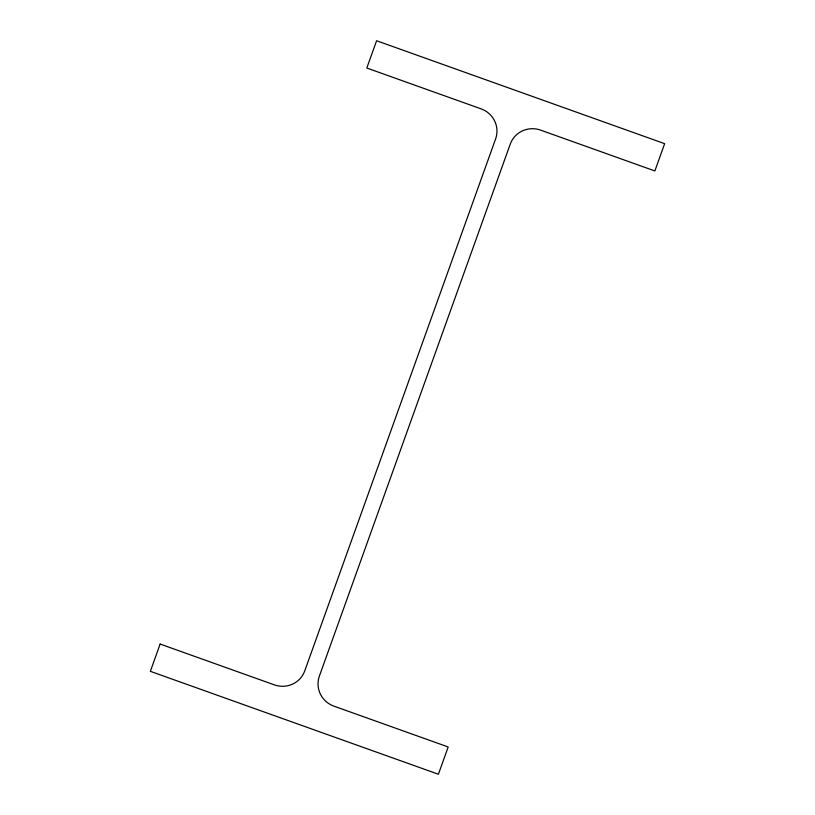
<?xml version="1.0" encoding="UTF-8"?>
<svg xmlns="http://www.w3.org/2000/svg" width="815" height="815" viewBox="0 0 815 815"><rect width="100%" height="100%" fill="white"/><g stroke="black" fill="none" stroke-linecap="round" stroke-linejoin="round"><path stroke-width="1.22" d="M160.137 644.054L150.357 671.326L438.399 774.25L448.189 746.978L333.916 706.147A23.829 23.36 17.8 0 1 319.368 676.134L510.261 144.092A23.829 23.36 17.8 0 1 540.59 130.115L654.863 170.946L664.643 143.674L376.601 40.75L366.811 68.022L481.084 108.853A23.829 23.36 17.8 0 1 495.632 138.866L304.739 670.908A23.829 23.36 17.8 0 1 274.411 684.885L160.137 644.054"/></g></svg>
